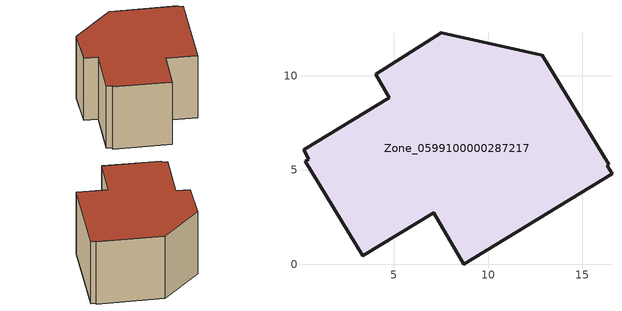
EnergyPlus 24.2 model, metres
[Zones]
Zone_0599100000287217
 floor ground (C_G): 16.4,5.29 16.3,5.23 16.57,4.8 8.72,0 7.13,2.72 3.36,0.46 0.3,5.46 0.48,5.57 0.21,6.07 4.76,8.82 4.04,10.07 7.52,12.28 12.86,11.09 z0
 wall outside (C_F): 16.4,5.29 12.86,11.09 7.52,12.28 4.04,10.07 4.76,8.82 0.21,6.07 0.48,5.57 0.3,5.46 3.36,0.46 7.13,2.72 8.72,0 16.57,4.8 16.3,5.23 16.4,5.29 z0:7.12
 roof outside (C_R): 16.3,5.23 16.4,5.29 12.86,11.09 7.52,12.28 4.04,10.07 4.76,8.82 0.21,6.07 0.48,5.57 0.3,5.46 3.36,0.46 7.13,2.72 8.72,0 16.57,4.8 z7.12
[BUILDING]
Pand.0599100000287217: North Axis=0; Terrain=City; Loads Convergence Tolerance Value=0.04; Temperature Convergence Tolerance Value=0.4; Solar Distribution=FullExterior; Maximum Number of Warmup Days=25; Minimum Number of Warmup Days=1
[Site:Location]
Rotterdam.The.Hague.AP_ZH_NLD Design_Conditions: Latitude=51.96; Longitude=4.45; Time Zone=1; Elevation=-4.5
[SITE:GROUNDTEMPERATURE:BUILDINGSURFACE]
18, 18, 18, 18, 18, 18, 18, 18, 18, 18, 18, 18
[MATERIAL] Thermal Absorptance=0.9; Solar Absorptance=0.7; Visible Absorptance=0.7
Name | Roughness | Thickness | Conductivity | Density | Specific Heat
G.D.1965 | MediumSmooth | 0.15 | 1 | 540 | 1210
F.D.1965 | Rough | 0.3 | 0.857143 | 1920 | 840
R.D.1965 | MediumRough | 0.2 | 0.08 | 1500 | 1000
[CONSTRUCTION]
C_G: G.D.1965
C_F: F.D.1965
C_R: R.D.1965
[ZONE]
Zone_0599100000287217: Type=1; Multiplier=1; Ceiling Height=Autocalculate; Volume=Autocalculate; Floor Area=autocalculate; Part of Total Floor Area=Yes
[ZONEINFILTRATION:DESIGNFLOWRATE]
Infil_Zone_0599100000287217: Zone or ZoneList or Space or SpaceList=Zone_0599100000287217; Schedule=AlwaysOn; Design Flow Rate Calculation Method=Flow/Area; Flow Rate per Floor Area=0.0042; Constant Term Coefficient=1; Temperature Term Coefficient=0; Velocity Term Coefficient=0; Velocity Squared Term Coefficient=0
[HVACTEMPLATE:ZONE:IDEALLOADSAIRSYSTEM]
Zone_0599100000287217: Maximum Heating Supply Air Temperature=50; Minimum Cooling Supply Air Temperature=13; Maximum Heating Supply Air Humidity Ratio=0.0156; Minimum Cooling Supply Air Humidity Ratio=0.0077; Heating Limit=NoLimit; Cooling Limit=NoLimit; Dehumidification Control Type=ConstantSensibleHeatRatio; Cooling Sensible Heat Ratio=0.7; Dehumidification Setpoint=60; Humidification Control Type=None; Humidification Setpoint=30; Outdoor Air Method=None; Outdoor Air Flow Rate per Person=0.00944; Outdoor Air Flow Rate per Zone Floor Area=0; Outdoor Air Flow Rate per Zone=0; Demand Controlled Ventilation Type=None; Outdoor Air Economizer Type=NoEconomizer; Heat Recovery Type=None; Sensible Heat Recovery Effectiveness=0.7; Latent Heat Recovery Effectiveness=0.65
[ZONECONTROL:THERMOSTAT]
ThermostatControl_Zone_0599100000287217: Zone or ZoneList=Zone_0599100000287217; Control Type Schedule=DualSetpointControlType; Control 1=Thermostat_Zone_0599100000287217; Temperature Difference Between Cutout And Setpoint=0
[THERMOSTATSETPOINT:DUALSETPOINT]
Thermostat_Zone_0599100000287217: Heating Setpoint Temperature Schedule=HeatingSetpoint_Zone_0599100000287217; Cooling Setpoint Temperature Schedule=CoolingSetpoint_Zone_0599100000287217
[SCHEDULE:COMPACT]
HeatingSetpoint_Zone_0599100000287217: Through: 12/31, For: AllDays, Until: 24:00, 21
CoolingSetpoint_Zone_0599100000287217: Through: 12/31, For: AllDays, Until: 24:00, 24
DualSetpointControlType: Through: 12/31, For: AllDays, Until: 24:00, 4
AlwaysOn: Through: 12/31, For: AllDays, Until: 24:00, 1
